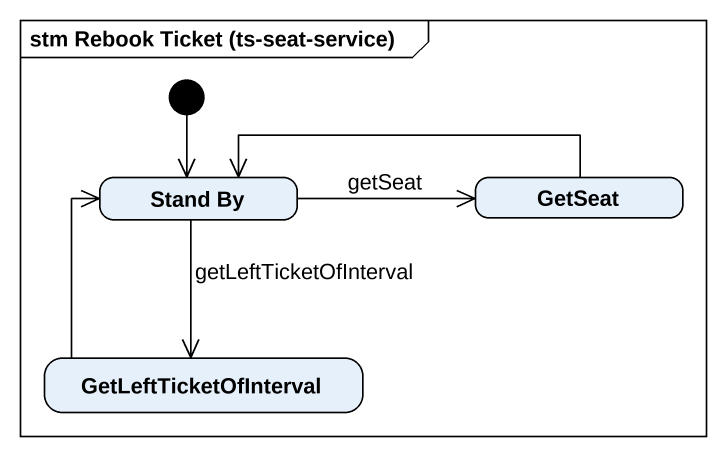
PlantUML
@startuml
mainframe stm Rebook Ticket (ts-seat-service)
hide empty description
state "Stand By" as Stand_By
state GetSeat
state GetLeftTicketOfInterval
[*] --> Stand_By
Stand_By -right-> GetSeat : getSeat
Stand_By --> GetLeftTicketOfInterval : getLeftTicketOfInterval
GetSeat -left-> Stand_By
GetLeftTicketOfInterval -up-> Stand_By
@enduml
